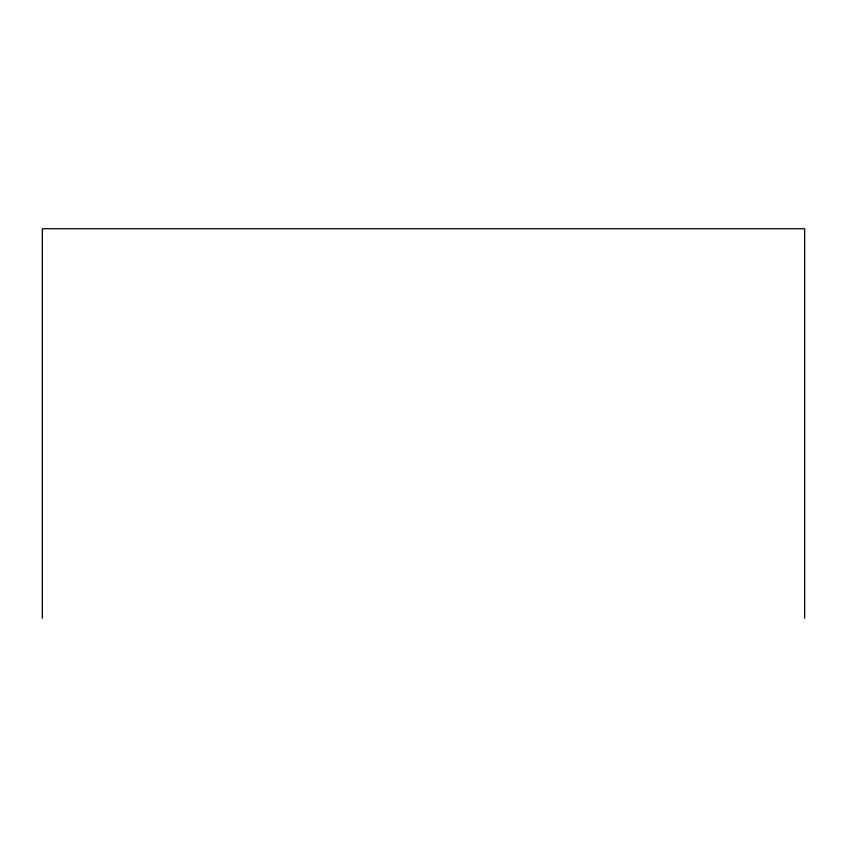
<?xml version="1.0" encoding="UTF-8"?>
<svg xmlns="http://www.w3.org/2000/svg" width="847" height="847" viewBox="0 0 847 847"><rect width="100%" height="100%" fill="white"/><g stroke="black" fill="none" stroke-linecap="round" stroke-linejoin="round"><path stroke-width="1.27" d="M804.65 618.268L804.65 228.732L42.35 228.732L42.35 618.268"/></g></svg>
